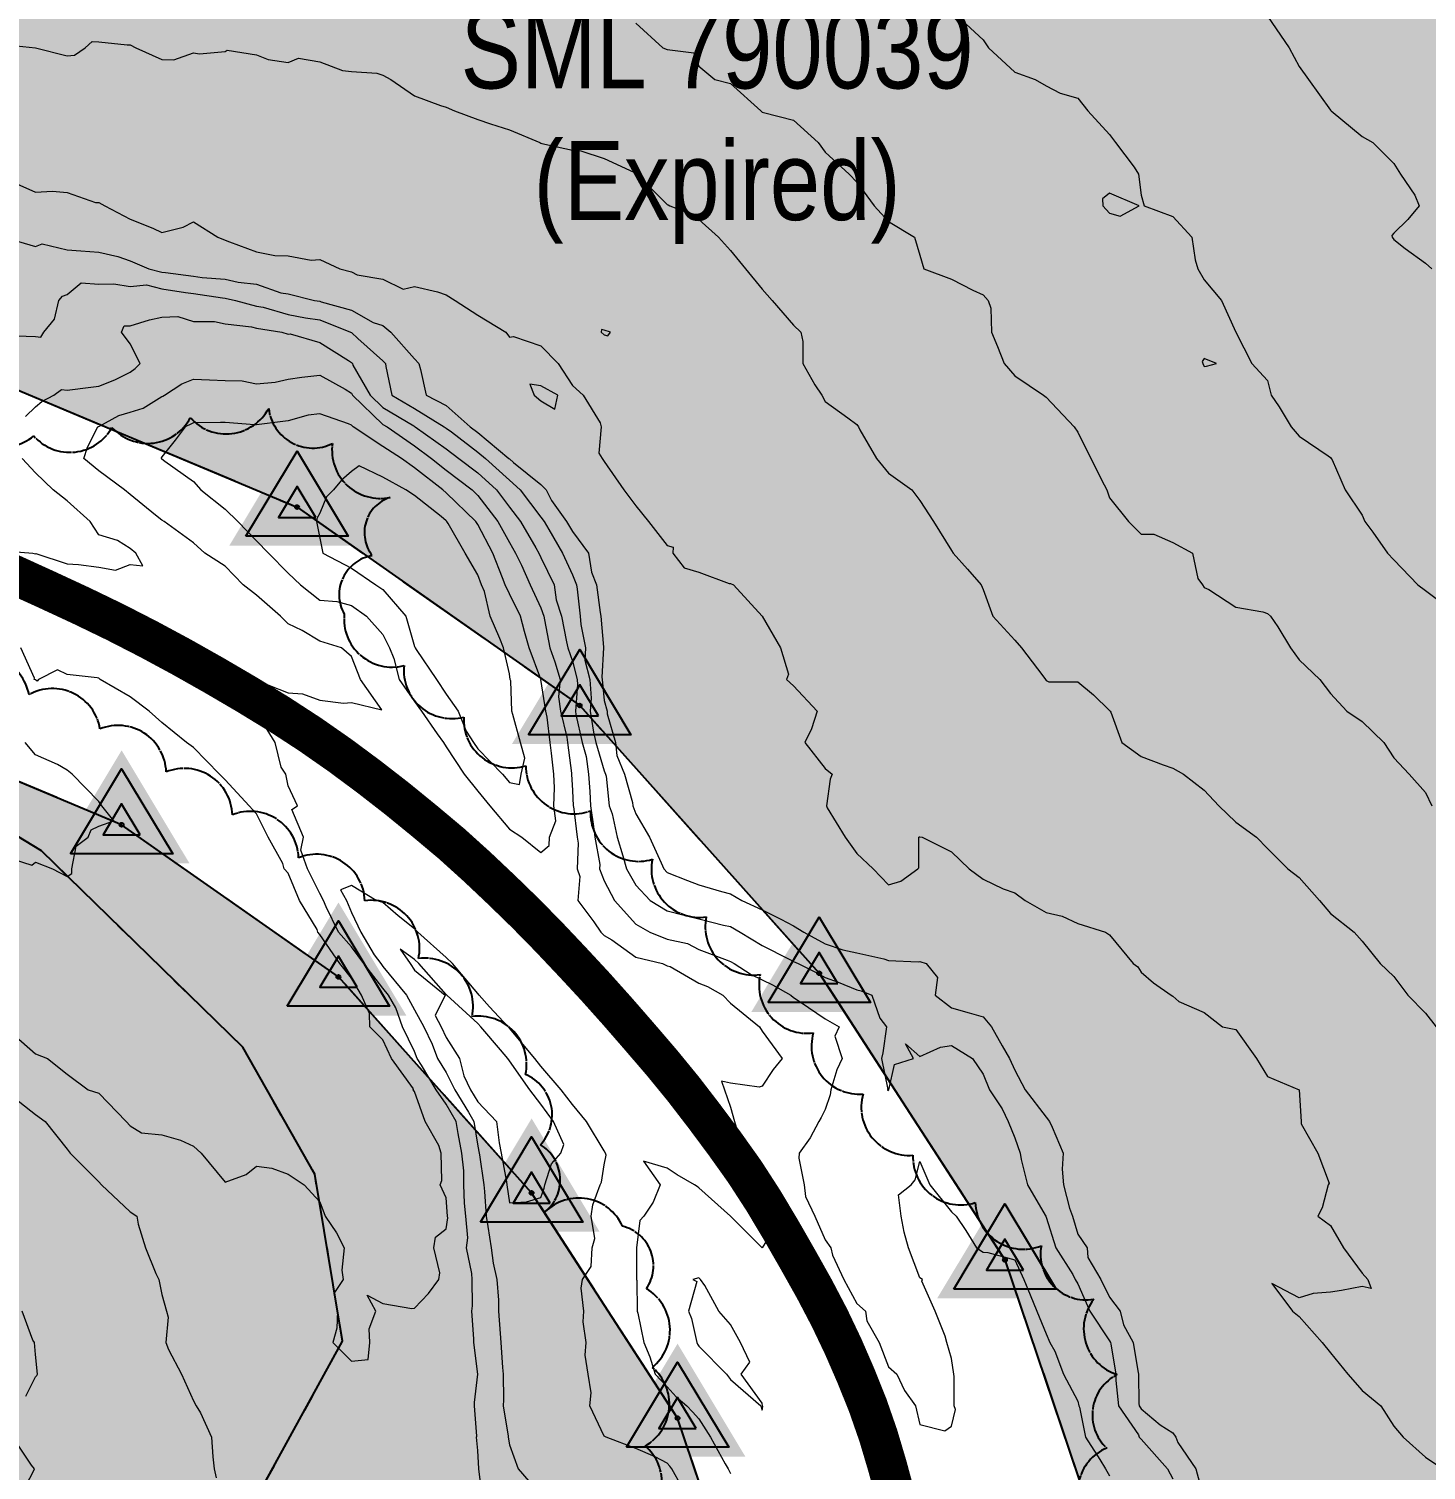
# Model space of a CAD drawing. Extents: x 496916 to 500864, y 5902350 to 5905308.
# Drawn here: x 497761.5 to 497938.4, y 5903100.4 to 5903282.9 of the extents above; entities that cross this region are included whole.
import ezdxf

# ---------------------------------------------------------------- set-up
doc = ezdxf.new("R2010")
doc.units = 0
doc.header["$LTSCALE"] = 5
for name, pattern in [('0', [1, 1, 0]), ('foc-ACCESSROAD', [3.75, 2.5, -1.25]), ('foc-WHEELTRACKS', [2, 0.4, -1.6])]:
    doc.linetypes.add(name, pattern=pattern)
doc.layers.get('Defpoints').update_dxf_attribs({"color": 9})
for name, color, linetype in [('AS-ROADS', 254, 'Continuous'), ('C-WS', 13, 'foc-ACCESSROAD'), ('F-AR', 190, 'foc-ACCESSROAD'), ('L-MON', 1, 'Continuous'), ('P-PROPOSED', 10, 'Continuous'), ('P-PROPOSED-H', 21, 'Continuous'), ('T-BUSH', 110, '0'), ('T-WATER-P3', 160, 'foc-WHEELTRACKS')]:
    doc.layers.add(name, color=color, linetype=linetype)
doc.layers.add('C-TOPO-MAJR', color=7, linetype='Continuous', lineweight=15, true_color=0xd3aa5f)
doc.layers.add('C-TOPO-MINR', color=7, linetype='Continuous', lineweight=13, true_color=0xe9d5af)
doc.styles.add('80CG', font='ARIALN.TTF', dxfattribs={"height": 10})
doc.styles.add('foc-LtypeFont', font='ARIALN.TTF', dxfattribs={"height": 7.35})
doc.linetypes.add('foc-TOPO-flowdirection-NOLINE', pattern='A,0,[">",foc-LtypeFont,S=0.3,R=0,X=0,Y=-0.945],-20,[">",foc-LtypeFont,S=0.3,R=0,X=0,Y=-0.945],0', length=20)

# ---------------------------------------------------------------- blocks, each defined once
blk = doc.blocks.new('TRIA')
blk.add_hatch(color=255).paths.add_polyline_path([(-0.041, 1.521), (-1.475, -0.867), (1.392, -0.867)])
blk = doc.blocks.new('Hybrid_EC')
at = {"color": 251}
for points in [[(-1.296, -0.74), (0, 1.42), (1.296, -0.74)], [(0.471, -0.26), (0, 0.526), (-0.471, -0.26)]]:
    blk.add_lwpolyline(points, close=True, dxfattribs=at)
at = {"layer": 'Defpoints'}
blk.add_circle((0, 0), 0.05, dxfattribs=at)
at = {"xscale": 1.2, "yscale": 1.2, "zscale": 1.2}
blk.add_blockref('TRIA', (0.05, 0.061), dxfattribs=at)

msp = doc.modelspace()

# ---------------------------------------------------------------- hatches: boundary and pattern name
at = {"layer": 'P-PROPOSED-H'}
h = msp.add_hatch(color=256, dxfattribs=at)
h.dxf.hatch_style = 1
h.paths.add_polyline_path([(497899.415, 5903067.756), (497975.958, 5903067.709), (497976.072, 5903372.334), (497574.358, 5903372.577), (497574.357, 5903321.243), (497613.711, 5903298.593), (497795.42, 5903222.35), (497831.216, 5903197.222), (497861.539, 5903163.307), (497885.058, 5903127.005), (497897.297, 5903090.779)])
h.paths.add_polyline_path([(497574.356, 5903268.522), (497574.352, 5903067.952), (497853.526, 5903067.784), (497852.287, 5903081.243), (497843.599, 5903106.961), (497825.115, 5903135.49), (497800.657, 5903162.844), (497773.198, 5903182.12), (497593.395, 5903257.564)])

# ---------------------------------------------------------------- linework, layer by layer
at = {"layer": 'AS-ROADS', "const_width": 4.997, "flags": 128}
msp.add_lwpolyline([(497871.238, 5903096.934), (497870.174, 5903100.866), (497869.018, 5903104.752), (497867.68, 5903108.599), (497866.168, 5903112.358), (497864.57, 5903116.036), (497862.852, 5903119.644), (497860.945, 5903123.287), (497858.878, 5903126.971), (497856.729, 5903130.725), (497854.496, 5903134.466), (497852.125, 5903138.135), (497849.58, 5903141.712), (497846.981, 5903145.206), (497844.344, 5903148.633), (497841.623, 5903151.959), (497838.833, 5903155.209), (497836.033, 5903158.43), (497833.187, 5903161.615), (497830.275, 5903164.755), (497827.348, 5903167.852), (497824.404, 5903170.857), (497821.367, 5903173.813), (497818.24, 5903176.771), (497814.989, 5903179.711), (497811.587, 5903182.567), (497808.104, 5903185.408), (497804.519, 5903188.196), (497800.835, 5903190.929), (497797.011, 5903193.596), (497793.071, 5903196.162), (497789.039, 5903198.624), (497784.955, 5903201.017), (497780.829, 5903203.347), (497776.634, 5903205.609), (497772.387, 5903207.789), (497768.075, 5903209.874), (497763.691, 5903211.908), (497759.261, 5903213.927), (497754.801, 5903215.869)], dxfattribs=at)
at = {"layer": 'C-TOPO-MAJR', "linetype": 'Continuous', "lineweight": 15, "flags": 128}
for points, elevation in [([(497758.297, 5903280.945), (497762.297, 5903280.526), (497766.297, 5903279.528), (497767.219, 5903279.604), (497768.602, 5903280.526), (497769.481, 5903281.342), (497770.297, 5903281.274), (497773.919, 5903280.904), (497774.297, 5903280.891), (497775.012, 5903280.526), (497778.297, 5903279.043), (497779.804, 5903279.02), (497782.297, 5903279.905), (497783.073, 5903279.75), (497786.297, 5903280.042), (497786.577, 5903280.246), (497790.297, 5903279.645), (497791.759, 5903279.064), (497794.297, 5903278.65), (497795.61, 5903279.214), (497798.297, 5903278.739), (497801.164, 5903277.659), (497802.297, 5903277.511), (497805.524, 5903277.3), (497806.297, 5903277.084), (497807.298, 5903276.526), (497810.297, 5903274.432), (497813.595, 5903273.228), (497814.297, 5903273.01), (497815.336, 5903272.526), (497818.297, 5903271.431), (497819.928, 5903270.895), (497822.297, 5903270.161), (497826.167, 5903268.526), (497826.297, 5903268.447), (497826.405, 5903268.418), (497830.297, 5903267.571), (497831.343, 5903267.48), (497834.297, 5903266.527), (497838.053, 5903264.771), (497838.297, 5903264.637), (497838.455, 5903264.526), (497842.297, 5903260.684), (497842.394, 5903260.624), (497842.607, 5903260.526), (497845.265, 5903259.495), (497846.297, 5903258.782), (497848.778, 5903256.526), (497850.297, 5903254.876), (497852.192, 5903252.526), (497854.297, 5903249.973), (497855.58, 5903248.526), (497858.297, 5903245.397), (497859.207, 5903244.526), (497859.475, 5903243.349), (497859.475, 5903240.526), (497860.969, 5903237.854), (497861.855, 5903236.526), (497862.297, 5903235.73), (497865.144, 5903233.679), (497866.297, 5903232.836), (497866.503, 5903232.526), (497866.663, 5903232.16), (497868.789, 5903228.526), (497870.297, 5903226.667), (497873.265, 5903224.526), (497874.297, 5903223.195), (497876.028, 5903220.526), (497878.297, 5903216.877), (497878.515, 5903216.526), (497880.312, 5903214.511), (497882.049, 5903212.526), (497882.297, 5903211.916), (497883.521, 5903208.526), (497886.297, 5903205.499), (497887.164, 5903204.526), (497889.863, 5903200.96), (497890.208, 5903200.526), (497890.297, 5903200.382), (497890.597, 5903200.226), (497894.297, 5903200.226), (497896.266, 5903198.557), (497898.297, 5903196.61), (497898.368, 5903196.526), (497898.446, 5903196.377), (497899.878, 5903192.526), (497902.297, 5903190.764), (497905.106, 5903189.717), (497906.297, 5903189.274), (497907.673, 5903188.526), (497910.297, 5903186.479), (497912.159, 5903184.526), (497914.297, 5903182.438), (497916.924, 5903180.526), (497918.297, 5903179.109), (497920.88, 5903176.526), (497922.297, 5903175.454), (497924.906, 5903172.526), (497926.297, 5903170.886), (497929.265, 5903168.526), (497930.297, 5903167.385), (497932.585, 5903164.526), (497934.297, 5903162.906), (497936.058, 5903160.526), (497938.297, 5903158.243), (497939.676, 5903156.526)], 1130), ([(497818.848, 5903097.078), (497818.417, 5903100.526), (497818.297, 5903102.857), (497818.15, 5903104.526), (497818.17, 5903104.653), (497817.897, 5903108.526), (497817.906, 5903108.917), (497818.297, 5903112.526), (497817.799, 5903116.526), (497817.817, 5903117.007), (497817.529, 5903120.526), (497817.637, 5903121.187), (497817.602, 5903124.526), (497817.556, 5903125.267), (497816.855, 5903128.526), (497817.038, 5903129.786), (497816.768, 5903132.526), (497816.639, 5903134.184), (497816.534, 5903136.526), (497816.521, 5903138.302), (497816.293, 5903140.526), (497815.801, 5903143.023), (497815.556, 5903144.526), (497814.297, 5903146.729), (497813.026, 5903148.526), (497811.167, 5903151.656), (497810.626, 5903152.526), (497810.297, 5903153.385), (497808.782, 5903156.526), (497807.909, 5903158.915), (497807.007, 5903160.526), (497806.297, 5903161.399), (497803.873, 5903164.526), (497802.297, 5903166.647), (497800.679, 5903168.526), (497799.116, 5903171.707), (497798.782, 5903172.526), (497798.297, 5903173.42), (497796.752, 5903176.526), (497795.913, 5903178.91), (497796.248, 5903180.526), (497794.771, 5903184.053), (497795.487, 5903184.526), (497794.297, 5903187.067), (497793.979, 5903188.526), (497793.405, 5903189.418), (497792.629, 5903192.526), (497790.297, 5903196.388), (497790.231, 5903196.526), (497790.114, 5903196.71), (497790.297, 5903197.873), (497790.53, 5903200.293), (497794.297, 5903198.813), (497796.107, 5903198.716), (497798.297, 5903197.908), (497801.31, 5903197.513), (497802.297, 5903197.586), (497806.142, 5903196.681), (497803.44, 5903200.526), (497802.297, 5903203.424), (497801.029, 5903204.526), (497798.297, 5903205.359), (497796.082, 5903206.742), (497794.297, 5903207.562), (497793.311, 5903208.526), (497790.297, 5903211.219), (497788.577, 5903212.526), (497786.297, 5903214.889), (497783.725, 5903216.526), (497782.297, 5903217.842), (497778.588, 5903220.526), (497778.297, 5903220.693), (497777.498, 5903221.325), (497774.297, 5903223.954), (497773.552, 5903224.526), (497770.297, 5903226.961), (497768.402, 5903228.526), (497768.868, 5903229.955), (497770.2, 5903232.526), (497770.261, 5903232.563), (497770.297, 5903232.567), (497772.856, 5903233.967), (497774.297, 5903234.378), (497775.937, 5903234.886), (497778.297, 5903236.362), (497778.411, 5903236.412), (497778.627, 5903236.526), (497780.838, 5903237.986), (497782.297, 5903238.573), (497784.333, 5903238.491), (497786.297, 5903238.401), (497788.472, 5903238.351), (497790.297, 5903237.978), (497792.629, 5903238.195), (497794.297, 5903238.568), (497796.006, 5903238.818), (497798.297, 5903239.085), (497801.524, 5903237.299), (497802.297, 5903236.79), (497802.449, 5903236.526), (497806.297, 5903232.836), (497806.809, 5903232.526), (497810.297, 5903230.095), (497812.447, 5903228.526), (497814.297, 5903227.015), (497817.579, 5903224.526), (497818.297, 5903223.832), (497820.843, 5903220.526), (497822.297, 5903217.853), (497823.076, 5903216.526), (497823.841, 5903214.982), (497824.942, 5903212.526), (497826.297, 5903209.61), (497826.646, 5903208.526), (497826.736, 5903208.087), (497827.444, 5903204.526), (497828.073, 5903202.75), (497828.746, 5903200.526), (497828.513, 5903198.31), (497828.778, 5903196.526), (497829.597, 5903193.226), (497829.678, 5903192.526), (497830.175, 5903188.648), (497830.189, 5903188.526), (497830.297, 5903186.442), (497830.393, 5903184.526), (497830.408, 5903184.415), (497830.891, 5903180.526), (497831.025, 5903179.798), (497830.877, 5903176.526), (497831.242, 5903175.582), (497830.964, 5903172.526), (497832.992, 5903169.832), (497833.895, 5903168.526), (497834.297, 5903168.07), (497835.266, 5903167.557), (497838.297, 5903165.353), (497841.689, 5903164.526), (497842.297, 5903164.235), (497842.659, 5903164.164), (497846.297, 5903162.072), (497847.408, 5903161.638), (497849.348, 5903160.526), (497850.297, 5903159.5), (497853.979, 5903156.526), (497854.297, 5903155.967), (497856.827, 5903152.526), (497855.695, 5903151.128), (497854.297, 5903149.015), (497853.945, 5903148.878), (497850.297, 5903149.387), (497849.164, 5903149.66), (497849.524, 5903148.526), (497850.297, 5903146.334), (497850.821, 5903144.526), (497851.025, 5903143.799), (497851.778, 5903140.526), (497853.823, 5903137), (497853.799, 5903136.526), (497854.297, 5903135.531), (497854.964, 5903132.526), (497855.837, 5903130.987), (497854.297, 5903128.526), (497850.297, 5903132.526), (497846.297, 5903136.142), (497846.064, 5903136.294), (497845.725, 5903136.526), (497843.56, 5903137.79), (497842.297, 5903138.631), (497839.298, 5903139.526), (497841.381, 5903136.526), (497840.517, 5903134.307), (497839.325, 5903132.526), (497838.818, 5903132.005), (497838.421, 5903128.526), (497838.401, 5903128.422), (497838.401, 5903124.526), (497838.441, 5903124.382), (497838.487, 5903120.526), (497838.574, 5903120.25), (497839.338, 5903116.526), (497840.107, 5903114.716), (497840.777, 5903112.526), (497842.297, 5903110.927), (497843.428, 5903109.658), (497844.761, 5903108.526), (497845.504, 5903107.734), (497846.297, 5903106.889), (497847.756, 5903104.526), (497849.649, 5903101.175), (497849.999, 5903100.526), (497850.297, 5903099.949)], 1135), ([(497758.335, 5903148.526), (497762.297, 5903145.432), (497763.501, 5903144.526), (497766.297, 5903141.015), (497766.689, 5903140.526), (497770.297, 5903136.883), (497770.647, 5903136.526), (497774.297, 5903133.077), (497775.12, 5903132.526), (497775.281, 5903131.542), (497776.207, 5903128.526), (497777.529, 5903125.294), (497777.92, 5903124.526), (497778.297, 5903122.625), (497778.884, 5903120.526), (497779.098, 5903119.725), (497778.778, 5903116.526), (497779.156, 5903115.667), (497780.781, 5903112.526), (497782.297, 5903109.146), (497782.655, 5903108.526), (497783.192, 5903107.632), (497784.602, 5903104.526), (497784.75, 5903102.074), (497784.926, 5903100.526), (497785.154, 5903099.384)], 1135)]:
    msp.add_lwpolyline(points, dxfattribs=dict(at, elevation=elevation))
at = {"layer": 'C-TOPO-MINR', "linetype": 'Continuous', "lineweight": 13, "flags": 128}
for points, elevation in [([(497838.297, 5903283.661), (497841.727, 5903280.526), (497842.297, 5903280.33), (497845.66, 5903279.89), (497846.297, 5903278.215), (497848.301, 5903276.526), (497850.297, 5903276.027), (497854.16, 5903272.526), (497854.297, 5903272.399), (497854.49, 5903272.333), (497858.297, 5903271.363), (497861.418, 5903268.526), (497862.297, 5903267.306), (497865.328, 5903264.526), (497866.297, 5903263.495), (497868.489, 5903260.526), (497870.297, 5903258.528), (497873.602, 5903256.526), (497874.297, 5903254.248), (497874.8, 5903252.526), (497878.297, 5903251.214), (497881.006, 5903249.818), (497882.297, 5903249.229), (497882.953, 5903248.526), (497883.274, 5903247.55), (497883.346, 5903244.526), (497884.132, 5903242.692), (497884.964, 5903240.526), (497886.297, 5903238.998), (497889.952, 5903236.526), (497890.297, 5903236.271), (497893.813, 5903232.526), (497894.297, 5903231.861), (497895.931, 5903228.526), (497897.631, 5903225.192), (497897.957, 5903224.526), (497898.297, 5903223.528), (497900.699, 5903220.526), (497902.297, 5903218.929), (497903.894, 5903218.929), (497906.297, 5903217.862), (497908.827, 5903216.526), (497909.5, 5903213.323), (497910.094, 5903212.526), (497910.297, 5903212.175), (497910.895, 5903211.928), (497914.297, 5903209.679), (497917.724, 5903209.099), (497918.297, 5903208.873), (497918.687, 5903208.526), (497919.634, 5903207.189), (497921.222, 5903204.526), (497922.297, 5903203.015), (497924.926, 5903200.526), (497926.297, 5903198.75), (497928.368, 5903196.526), (497930.297, 5903195.195), (497933.029, 5903192.526), (497934.297, 5903190.601), (497936.23, 5903188.526), (497938.297, 5903186.221), (497939.098, 5903184.526)], 1129), ([(497879.048, 5903284.526), (497882.297, 5903281.555), (497882.977, 5903280.526), (497886.297, 5903277.439), (497888.898, 5903276.526), (497890.297, 5903275.728), (497892.045, 5903274.778), (497894.297, 5903274.163), (497895.539, 5903272.526), (497898.297, 5903269.566), (497899.055, 5903268.526), (497901.416, 5903265.408), (497901.979, 5903264.526), (497902.297, 5903261.873), (497902.701, 5903260.526), (497906.297, 5903259.145), (497908.727, 5903256.526), (497909.131, 5903253.692), (497909.475, 5903252.526), (497910.297, 5903251.128), (497912.465, 5903248.526), (497914.297, 5903244.526), (497916.301, 5903240.526), (497918.297, 5903238.396), (497918.781, 5903236.526), (497919.774, 5903235.05), (497921.318, 5903232.526), (497922.297, 5903231.327), (497925.987, 5903228.836), (497926.297, 5903228.635), (497926.372, 5903228.526), (497926.489, 5903228.335), (497928.135, 5903224.526), (497930.297, 5903221.327), (497930.648, 5903220.526), (497931.633, 5903219.19), (497933.498, 5903216.526), (497934.297, 5903215.695), (497937.338, 5903212.526), (497938.297, 5903211.788), (497941.291, 5903209.532)], 1128), ([(497918.297, 5903284.526), (497921.052, 5903280.526), (497922.297, 5903278.152), (497923.479, 5903276.526), (497926.297, 5903272.652), (497926.357, 5903272.526), (497930.297, 5903269.308), (497931.632, 5903268.526), (497934.297, 5903265.862), (497935.14, 5903264.526), (497936.965, 5903261.858), (497937.517, 5903260.526), (497936.058, 5903258.766), (497934.297, 5903257.05), (497934.057, 5903256.766), (497934.087, 5903256.526), (497934.297, 5903256.254), (497935.72, 5903255.103), (497938.297, 5903253.233), (497939.097, 5903252.526)], 1127), ([(497759.178, 5903263.645), (497762.297, 5903262.237), (497764.464, 5903262.359), (497766.297, 5903262.206), (497769.905, 5903260.918), (497770.297, 5903260.927), (497771.08, 5903260.526), (497774.297, 5903258.826), (497777.142, 5903257.681), (497778.297, 5903257.127), (497780.995, 5903257.829), (497782.297, 5903258.503), (497785.392, 5903256.526), (497786.297, 5903256.155), (497786.855, 5903255.969), (497790.297, 5903254.703), (497792.592, 5903254.231), (497794.297, 5903254.2), (497797.205, 5903253.618), (497798.297, 5903253.713), (497800.825, 5903252.526), (497802.297, 5903252.166), (497803.043, 5903251.781), (497806.297, 5903251.208), (497808.85, 5903249.973), (497810.297, 5903250.316), (497813.191, 5903249.633), (497814.297, 5903249.24), (497815.443, 5903248.526), (497818.297, 5903246.667), (497821.837, 5903244.526), (497822.297, 5903243.862), (497822.841, 5903243.983), (497826.297, 5903242.763), (497828.47, 5903240.526), (497830.297, 5903237.747), (497831.634, 5903236.526), (497833.808, 5903233.015), (497833.941, 5903232.526), (497833.635, 5903229.188), (497834.049, 5903228.526), (497834.297, 5903228.13), (497836.781, 5903224.526), (497838.297, 5903222.529), (497839.929, 5903220.526), (497842.297, 5903217.48), (497843.039, 5903217.269), (497842.987, 5903216.526), (497844.452, 5903214.681), (497846.297, 5903214.128), (497850.136, 5903212.688), (497850.297, 5903212.67), (497850.701, 5903212.526), (497854.297, 5903208.526), (497856.65, 5903204.526), (497857.632, 5903201.191), (497857.411, 5903200.526), (497858.297, 5903199.701), (497861.265, 5903196.526), (497860.543, 5903194.281), (497859.728, 5903192.526), (497862.297, 5903189.259), (497863.192, 5903188.526), (497862.941, 5903187.883), (497862.48, 5903184.526), (497862.549, 5903184.275), (497864.834, 5903180.526), (497866.297, 5903178.459), (497868.371, 5903176.526), (497870.297, 5903174.526), (497871.872, 5903174.952), (497874.009, 5903176.526), (497874.171, 5903176.652), (497874.171, 5903180.526), (497874.227, 5903180.596), (497874.297, 5903180.593), (497874.584, 5903180.526), (497878.297, 5903178.67), (497880.521, 5903176.526), (497882.297, 5903175.231), (497884.82, 5903174.003), (497886.297, 5903173.495), (497887.634, 5903172.526), (497890.297, 5903171.015), (497892.295, 5903170.529), (497894.297, 5903169.625), (497897.801, 5903168.526), (497898.297, 5903168.182), (497901.299, 5903164.526), (497901.88, 5903164.109), (497902.297, 5903163.451), (497903.881, 5903162.111), (497906.101, 5903160.526), (497906.297, 5903160.418), (497907.077, 5903159.746), (497910.297, 5903158.316), (497912.593, 5903156.526), (497914.297, 5903156.164), (497916.906, 5903152.526), (497918.297, 5903150.243), (497922.297, 5903148.526), (497922.584, 5903144.526), (497922.575, 5903144.249), (497924.661, 5903140.526), (497926.103, 5903136.72), (497926.003, 5903136.526), (497925.241, 5903133.582), (497924.664, 5903132.526), (497926.297, 5903131.368), (497927.927, 5903128.526), (497930.297, 5903125.329), (497931.026, 5903124.526), (497931.443, 5903123.381), (497930.297, 5903123.635), (497927.694, 5903123.13), (497926.297, 5903122.903), (497924.098, 5903122.725), (497922.297, 5903122.204), (497918.833, 5903123.99), (497921.485, 5903120.526), (497922.297, 5903119.833), (497925.215, 5903116.526), (497926.297, 5903115.214), (497928.459, 5903112.526), (497930.297, 5903110.476), (497932.637, 5903108.526), (497934.297, 5903105.957), (497935.498, 5903104.526), (497938.297, 5903102.028), (497940.509, 5903100.526)], 1131), ([(497758.297, 5903256.526), (497762.297, 5903255.361), (497763.12, 5903255.704), (497766.297, 5903254.927), (497768.028, 5903254.796), (497770.297, 5903254.634), (497772.733, 5903254.09), (497774.297, 5903253.542), (497776.663, 5903252.526), (497778.297, 5903252.129), (497778.769, 5903252.054), (497782.297, 5903251.585), (497783.407, 5903251.416), (497786.297, 5903251.242), (497787.965, 5903250.859), (497790.297, 5903250.582), (497793.344, 5903249.479), (497794.297, 5903249.376), (497797.631, 5903248.526), (497798.297, 5903248.423), (497798.469, 5903248.355), (497802.297, 5903247.295), (497805.074, 5903245.75), (497806.297, 5903245.337), (497807.282, 5903244.526), (497810.297, 5903241.128), (497810.836, 5903240.526), (497811.04, 5903239.784), (497811.778, 5903236.526), (497814.297, 5903235.216), (497817.336, 5903232.526), (497818.297, 5903231.796), (497822.238, 5903228.526), (497822.297, 5903228.472), (497822.821, 5903228.003), (497826.297, 5903225.237), (497826.978, 5903224.526), (497827.618, 5903223.206), (497829.538, 5903220.526), (497830.297, 5903219.251), (497832.333, 5903216.526), (497832.7, 5903214.123), (497833.332, 5903212.526), (497833.815, 5903209.009), (497833.869, 5903208.526), (497834.206, 5903204.618), (497834.225, 5903204.526), (497833.991, 5903200.833), (497834.067, 5903200.526), (497834.297, 5903197.861), (497834.67, 5903196.526), (497834.668, 5903196.155), (497835.746, 5903192.526), (497835.93, 5903190.894), (497836.893, 5903188.526), (497837.894, 5903184.929), (497837.938, 5903184.526), (497838.297, 5903183.518), (497840.06, 5903180.526), (497841.534, 5903177.29), (497841.855, 5903176.526), (497842.297, 5903176.068), (497844.838, 5903175.068), (497846.297, 5903174.516), (497849.18, 5903173.643), (497850.297, 5903173.35), (497851.737, 5903172.526), (497854.297, 5903171.33), (497856.667, 5903170.156), (497858.297, 5903169.327), (497859.572, 5903168.526), (497862.297, 5903167.017), (497864.548, 5903166.275), (497866.297, 5903165.911), (497869.704, 5903165.119), (497870.297, 5903164.927), (497874.053, 5903164.77), (497874.297, 5903164.778), (497875.064, 5903164.526), (497876.536, 5903162.766), (497876.208, 5903160.526), (497878.297, 5903158.919), (497880.543, 5903158.28), (497882.297, 5903157.788), (497883.36, 5903156.526), (497884.713, 5903154.111), (497885.617, 5903152.526), (497886.297, 5903151.04), (497887.618, 5903148.526), (497890.297, 5903145.078), (497890.697, 5903144.526), (497891.016, 5903143.807), (497892.439, 5903140.526), (497892.314, 5903138.51), (497892.487, 5903136.526), (497893.251, 5903133.573), (497893.612, 5903132.526), (497894.297, 5903130.26), (497895.453, 5903128.526), (497895.535, 5903127.288), (497897.21, 5903124.526), (497898.297, 5903122.282), (497899.664, 5903120.526), (497900.052, 5903118.771), (497901.297, 5903116.526), (497901.885, 5903112.939), (497901.952, 5903112.526), (497902.005, 5903108.818), (497902.037, 5903108.526), (497902.297, 5903108.149), (497904.734, 5903106.089), (497906.297, 5903105.084), (497906.71, 5903104.526), (497906.957, 5903103.866), (497909.217, 5903100.526), (497910.297, 5903096.624)], 1132), ([(497758.741, 5903244.083), (497762.297, 5903243.947), (497762.951, 5903243.872), (497763.367, 5903244.526), (497764.684, 5903246.139), (497765.258, 5903248.526), (497765.734, 5903249.089), (497766.297, 5903249.287), (497768.08, 5903250.744), (497770.297, 5903250.607), (497772.21, 5903250.614), (497774.297, 5903250.294), (497776.33, 5903250.493), (497778.297, 5903250.015), (497781.282, 5903249.542), (497782.297, 5903249.407), (497785.978, 5903248.845), (497786.297, 5903248.826), (497787.602, 5903248.526), (497790.297, 5903247.807), (497791.142, 5903247.682), (497794.297, 5903246.729), (497796.475, 5903246.348), (497798.297, 5903246.064), (497802.178, 5903244.526), (497802.297, 5903244.451), (497803.126, 5903243.697), (497806.297, 5903240.871), (497806.61, 5903240.526), (497806.673, 5903240.15), (497807.415, 5903236.526), (497810.297, 5903234.855), (497814.061, 5903232.526), (497814.297, 5903232.358), (497814.956, 5903231.867), (497818.297, 5903229.327), (497819.261, 5903228.526), (497822.297, 5903225.747), (497823.659, 5903224.526), (497826.297, 5903221.096), (497826.705, 5903220.526), (497827.304, 5903219.519), (497829.016, 5903216.526), (497830.297, 5903213.783), (497830.794, 5903212.526), (497830.874, 5903211.95), (497831.258, 5903208.526), (497831.348, 5903207.475), (497831.962, 5903204.526), (497831.863, 5903202.96), (497832.472, 5903200.526), (497832.677, 5903198.146), (497832.546, 5903196.526), (497832.958, 5903193.866), (497833.262, 5903192.526), (497834.297, 5903188.955), (497834.471, 5903188.526), (497834.539, 5903188.285), (497834.944, 5903184.526), (497835.302, 5903183.522), (497835.972, 5903180.526), (497836.653, 5903178.171), (497837.14, 5903176.526), (497838.297, 5903174.463), (497840.151, 5903172.526), (497842.297, 5903171.203), (497844.416, 5903170.646), (497846.297, 5903170.22), (497849.41, 5903169.413), (497850.297, 5903169.222), (497851.539, 5903168.526), (497854.297, 5903166.803), (497857.744, 5903165.079), (497858.297, 5903164.815), (497858.874, 5903164.526), (497861.159, 5903163.389), (497862.297, 5903162.783), (497863.937, 5903162.167), (497866.297, 5903161.187), (497866.833, 5903161.063), (497868.189, 5903160.526), (497869.214, 5903157.61), (497870.048, 5903156.526), (497869.591, 5903153.232), (497869.431, 5903152.526), (497870.245, 5903148.578), (497870.158, 5903148.526), (497870.297, 5903148.449), (497870.331, 5903148.493), (497870.343, 5903148.526), (497871.085, 5903151.738), (497873.466, 5903152.526), (497872.462, 5903154.361), (497874.297, 5903152.78), (497876.884, 5903153.939), (497878.297, 5903154.167), (497880.954, 5903152.526), (497882.297, 5903150.505), (497883.086, 5903148.526), (497884.708, 5903146.115), (497885.444, 5903144.526), (497886.297, 5903142.456), (497886.989, 5903140.526), (497887.109, 5903139.714), (497887.915, 5903136.526), (497890.137, 5903132.686), (497890.22, 5903132.526), (497890.297, 5903132.399), (497891.502, 5903128.526), (497893.667, 5903125.156), (497893.952, 5903124.526), (497894.297, 5903123.987), (497895.795, 5903120.526), (497898.297, 5903116.755), (497898.424, 5903116.526), (497898.448, 5903116.375), (497899.079, 5903112.526), (497899.09, 5903111.733), (497899.432, 5903108.526), (497901.961, 5903104.862), (497902.053, 5903104.526), (497902.297, 5903104.282), (497905.623, 5903100.526), (497906.297, 5903099.249)], 1133), ([(497761.007, 5903233.816), (497762.297, 5903235.036), (497763.078, 5903235.746), (497764.606, 5903236.526), (497765.583, 5903237.241), (497766.297, 5903237.182), (497769.296, 5903237.527), (497770.297, 5903237.673), (497772.353, 5903238.47), (497774.297, 5903239.454), (497774.912, 5903239.911), (497775.563, 5903240.526), (497774.297, 5903243.04), (497773.166, 5903244.526), (497773.515, 5903245.309), (497774.297, 5903245.314), (497776.747, 5903246.076), (497778.297, 5903246.428), (497780.31, 5903246.514), (497782.297, 5903245.842), (497784.945, 5903245.878), (497786.297, 5903245.557), (497789.653, 5903245.17), (497790.297, 5903244.999), (497793.468, 5903244.526), (497794.297, 5903244.263), (497794.528, 5903244.295), (497798.297, 5903243.219), (497801.922, 5903240.902), (497802.297, 5903240.663), (497802.447, 5903240.526), (497802.488, 5903240.335), (497804.692, 5903236.526), (497806.297, 5903234.987), (497810.188, 5903232.635), (497810.297, 5903232.572), (497810.371, 5903232.526), (497814.297, 5903229.727), (497815.908, 5903228.526), (497818.297, 5903226.7), (497820.669, 5903224.526), (497822.297, 5903222.362), (497823.711, 5903220.526), (497825.64, 5903217.183), (497826.026, 5903216.526), (497826.297, 5903215.979), (497827.973, 5903212.526), (497828.211, 5903210.612), (497828.883, 5903208.526), (497829.553, 5903205.27), (497829.701, 5903204.526), (497830.297, 5903202.845), (497830.877, 5903200.526), (497830.932, 5903199.891), (497830.659, 5903196.526), (497830.726, 5903196.098), (497831.538, 5903192.526), (497832.045, 5903190.779), (497832.322, 5903188.526), (497832.491, 5903186.333), (497832.582, 5903184.526), (497832.94, 5903181.883), (497833.109, 5903180.526), (497833.743, 5903177.081), (497833.717, 5903176.526), (497834.297, 5903175.027), (497835.61, 5903172.526), (497838.297, 5903169.527), (497840.082, 5903168.526), (497842.297, 5903167.607), (497844.868, 5903167.097), (497846.297, 5903166.303), (497849.87, 5903164.954), (497850.297, 5903164.816), (497850.775, 5903164.526), (497852.909, 5903163.138), (497854.297, 5903162.492), (497855.607, 5903161.837), (497857.945, 5903160.526), (497858.297, 5903160.254), (497859.126, 5903159.697), (497862.297, 5903157.521), (497864.048, 5903156.526), (497863.497, 5903155.326), (497864.439, 5903152.526), (497863.765, 5903151.059), (497862.992, 5903148.526), (497862.911, 5903147.912), (497862.297, 5903146.041), (497861.784, 5903145.039), (497861.51, 5903144.526), (497860.379, 5903142.445), (497858.999, 5903140.526), (497858.943, 5903139.881), (497859.63, 5903136.526), (497859.794, 5903135.03), (497860.969, 5903132.526), (497862.297, 5903129.552), (497863.007, 5903128.526), (497863.227, 5903127.596), (497864.667, 5903124.526), (497866.297, 5903121.457), (497867.418, 5903120.526), (497867.56, 5903119.263), (497869.142, 5903116.526), (497870.297, 5903113.469), (497871.379, 5903112.526), (497872.35, 5903110.473), (497873.739, 5903108.526), (497874.297, 5903106.152), (497877.462, 5903105.361), (497878.297, 5903105.959), (497878.776, 5903108.048), (497878.645, 5903108.526), (497878.61, 5903112.213), (497878.604, 5903112.526), (497878.297, 5903114.523), (497877.703, 5903116.526), (497877.474, 5903117.35), (497876.233, 5903120.526), (497874.524, 5903124.3), (497874.614, 5903124.526), (497874.297, 5903124.715), (497872.829, 5903128.526), (497872.296, 5903130.527), (497871.912, 5903132.526), (497871.583, 5903135.24), (497873.167, 5903136.526), (497873.693, 5903137.13), (497874.297, 5903139.461), (497875.556, 5903136.526), (497878.297, 5903133.102), (497878.872, 5903132.526), (497880.087, 5903130.737), (497881.467, 5903128.526), (497882.297, 5903127.989), (497882.9, 5903127.923), (497886.297, 5903127.016), (497887.44, 5903124.526), (497888.263, 5903122.561), (497889.102, 5903120.526), (497890.297, 5903117.628), (497890.751, 5903116.526), (497891.371, 5903115.452), (497892.451, 5903112.526), (497894.297, 5903109.098), (497894.434, 5903108.526), (497894.495, 5903108.328), (497895.249, 5903104.526), (497897.088, 5903101.736), (497897.777, 5903100.526), (497898.297, 5903099.63)], 1134), ([(497758.297, 5903216.834), (497761.941, 5903216.526), (497762.297, 5903216.448), (497762.35, 5903216.473), (497766.297, 5903215.169), (497767.733, 5903215.09), (497770.297, 5903214.746), (497772.437, 5903214.386), (497774.297, 5903215.082), (497775.897, 5903214.926), (497775.009, 5903216.526), (497774.297, 5903217.104), (497772.697, 5903218.126), (497770.297, 5903218.83), (497769.221, 5903220.526), (497766.297, 5903223.128), (497764.543, 5903224.526), (497762.297, 5903226.689), (497760.621, 5903228.526)], 1134), ([(497758.417, 5903156.526), (497762.297, 5903153.106), (497763.817, 5903152.526), (497766.297, 5903150.528), (497768.967, 5903148.526), (497770.297, 5903148.123), (497773.776, 5903144.526), (497774.297, 5903143.975), (497775.708, 5903143.115), (497778.297, 5903142.843), (497780.665, 5903142.158), (497782.297, 5903141.391), (497783.255, 5903140.526), (497786.297, 5903136.845), (497788.989, 5903137.835), (497790.297, 5903138.872), (497792.216, 5903138.607), (497794.297, 5903137.86), (497796.297, 5903136.526), (497798.297, 5903134.361), (497798.985, 5903132.526), (497800.396, 5903130.428), (497801.369, 5903128.526), (497801.107, 5903125.716), (497801.242, 5903124.526), (497800.091, 5903122.733), (497800.52, 5903120.526), (497800.46, 5903118.364), (497799.952, 5903116.526), (497802.297, 5903114.155), (497804.421, 5903114.402), (497804.615, 5903116.526), (497804.555, 5903118.269), (497805.393, 5903120.526), (497804.295, 5903122.529), (497806.297, 5903121.493), (497809.961, 5903120.862), (497810.297, 5903120.884), (497812.06, 5903122.763), (497813.39, 5903124.526), (497813.482, 5903125.341), (497812.738, 5903128.526), (497812.933, 5903129.89), (497814.297, 5903130.927), (497814.5, 5903132.324), (497814.48, 5903132.526), (497814.297, 5903134.878), (497813.55, 5903136.526), (497813.753, 5903137.07), (497813.655, 5903140.526), (497813.352, 5903141.471), (497811.638, 5903144.526), (497810.297, 5903148.318), (497810.127, 5903148.526), (497810.153, 5903148.67), (497807.38, 5903152.526), (497806.297, 5903154.857), (497804.651, 5903156.526), (497804.603, 5903158.22), (497803.561, 5903160.526), (497802.297, 5903162.705), (497800.83, 5903164.526), (497798.297, 5903168.204), (497798.045, 5903168.526), (497797.979, 5903168.844), (497795.729, 5903172.526), (497794.297, 5903175.989), (497793.786, 5903176.526), (497793.604, 5903177.219), (497791.748, 5903180.526), (497790.297, 5903183.492), (497789.344, 5903184.526), (497786.297, 5903187.808), (497785.578, 5903188.526), (497782.297, 5903191.895), (497781.429, 5903192.526), (497778.297, 5903195.075), (497776.67, 5903196.526), (497774.297, 5903198.311), (497770.468, 5903200.526), (497770.297, 5903200.684), (497770.087, 5903200.736), (497766.297, 5903201.15), (497765.087, 5903201.736), (497762.664, 5903200.526), (497762.498, 5903200.325), (497762.297, 5903200.488), (497762.129, 5903200.526), (497762.148, 5903200.676), (497760.419, 5903204.526)], 1134), ([(497758.297, 5903178.136), (497761.844, 5903176.979), (497762.297, 5903177.377), (497764.457, 5903176.526), (497766.297, 5903175.569), (497766.881, 5903175.943), (497766.881, 5903176.526), (497767.438, 5903179.385), (497768.96, 5903180.526), (497769.328, 5903181.495), (497770.297, 5903181.929), (497772.222, 5903182.601), (497770.713, 5903184.526), (497770.297, 5903185.08), (497766.956, 5903188.526), (497766.297, 5903189.022), (497765.067, 5903189.757), (497762.297, 5903190.994), (497760.999, 5903192.526)], 1133), ([(497844.113, 5903098.343), (497842.873, 5903100.526), (497842.629, 5903100.858), (497842.297, 5903101.258), (497840.751, 5903102.073), (497838.297, 5903103.125), (497834.575, 5903104.526), (497834.297, 5903104.668), (497832.509, 5903108.526), (497832.68, 5903110.144), (497832.261, 5903112.526), (497831.897, 5903114.926), (497832.02, 5903116.526), (497831.655, 5903119.168), (497831.718, 5903120.526), (497831.392, 5903123.432), (497831.581, 5903124.526), (497832.668, 5903126.156), (497832.798, 5903128.526), (497833.112, 5903129.711), (497832.672, 5903132.526), (497832.866, 5903133.957), (497833.819, 5903136.526), (497833.975, 5903136.848), (497834.297, 5903139.058), (497834.572, 5903140.251), (497834.472, 5903140.526), (497834.297, 5903140.8), (497832.05, 5903144.526), (497830.297, 5903146.683), (497828.853, 5903148.526), (497826.297, 5903151.552), (497825.527, 5903152.526), (497822.297, 5903156.335), (497822.132, 5903156.526), (497819.774, 5903159.05), (497818.482, 5903160.526), (497818.297, 5903160.727), (497815.112, 5903164.526), (497814.297, 5903165.3), (497810.702, 5903168.526), (497810.297, 5903168.932), (497808.23, 5903170.593), (497806.297, 5903172.259), (497805.428, 5903172.526), (497802.297, 5903174.422), (497800.929, 5903173.894), (497801.672, 5903172.526), (497802.297, 5903170.994), (497803.472, 5903168.526), (497805.196, 5903165.627), (497806.014, 5903164.526), (497806.297, 5903164.162), (497809.254, 5903160.526), (497810.297, 5903158.663), (497811.463, 5903156.526), (497812.513, 5903154.31), (497813.196, 5903152.526), (497814.297, 5903150.758), (497815.379, 5903148.526), (497817.109, 5903145.714), (497817.788, 5903144.526), (497818.297, 5903141.403), (497818.475, 5903140.526), (497818.515, 5903140.308), (497819.048, 5903136.526), (497819.168, 5903135.656), (497819.357, 5903132.526), (497819.594, 5903131.23), (497819.982, 5903128.526), (497820.258, 5903126.566), (497820.714, 5903124.526), (497820.911, 5903121.912), (497820.924, 5903120.526), (497821.136, 5903117.688), (497821.212, 5903116.526), (497821.438, 5903113.386), (497821.512, 5903112.526), (497821.565, 5903109.259), (497821.522, 5903108.526), (497822.164, 5903104.66), (497822.17, 5903104.526), (497822.297, 5903103.554), (497823.395, 5903100.526), (497824.753, 5903098.982)], 1136), ([(497761.067, 5903109.757), (497762.297, 5903112.175), (497762.476, 5903112.348), (497762.564, 5903112.526), (497762.297, 5903115.03), (497762.176, 5903116.526), (497761.974, 5903116.85), (497760.603, 5903120.526)], 1136), ([(497760.108, 5903096.526), (497762.101, 5903100.331), (497762.162, 5903100.526), (497761.808, 5903101.015), (497759.42, 5903104.526)], 1136)]:
    msp.add_lwpolyline(points, dxfattribs=dict(at, elevation=elevation))
for points, elevation in [([(497899.629, 5903259.194), (497902.045, 5903260.526), (497898.297, 5903262.104), (497897.415, 5903261.408), (497897.453, 5903260.526), (497898.297, 5903259.59), (497899.629, 5903259.194)], 1128), ([(497834.762, 5903244.062), (497835.102, 5903244.526), (497834.297, 5903244.768), (497833.979, 5903244.845), (497833.941, 5903244.526), (497834.297, 5903244.171), (497834.762, 5903244.062)], 1131), ([(497910.598, 5903240.225), (497911.827, 5903240.526), (497910.297, 5903241.19), (497910.035, 5903240.788), (497910.116, 5903240.526), (497910.297, 5903240.171), (497910.598, 5903240.225)], 1128), ([(497828.073, 5903234.75), (497828.427, 5903236.526), (497826.297, 5903237.711), (497824.907, 5903237.916), (497825.455, 5903236.526), (497826.297, 5903235.816), (497828.073, 5903234.75)], 1131), ([(497826.899, 5903196.526), (497826.306, 5903200.518), (497826.307, 5903200.526), (497826.297, 5903200.559), (497824.828, 5903204.526), (497824.212, 5903206.611), (497823.692, 5903208.526), (497822.297, 5903211.388), (497821.757, 5903212.526), (497821.448, 5903213.375), (497820.2, 5903216.526), (497818.297, 5903220.157), (497818.048, 5903220.526), (497814.297, 5903224.158), (497813.871, 5903224.526), (497810.297, 5903227.34), (497808.639, 5903228.526), (497806.297, 5903230.038), (497802.526, 5903232.526), (497802.297, 5903232.738), (497801.917, 5903232.906), (497798.297, 5903234.187), (497796.83, 5903233.993), (497794.297, 5903233.275), (497793.62, 5903233.203), (497790.297, 5903232.788), (497790.03, 5903232.794), (497786.297, 5903233.063), (497785.741, 5903233.083), (497782.297, 5903233.007), (497781.983, 5903232.841), (497781.261, 5903232.526), (497779.977, 5903230.847), (497778.297, 5903228.71), (497778.211, 5903228.612), (497778.198, 5903228.526), (497778.297, 5903228.451), (497778.652, 5903228.171), (497782.297, 5903225.577), (497783.236, 5903224.526), (497786.297, 5903222.092), (497787.901, 5903220.526), (497790.297, 5903218.101), (497791.806, 5903216.526), (497794.297, 5903213.974), (497795.86, 5903212.526), (497798.297, 5903210.548), (497800.437, 5903210.387), (497802.297, 5903209.906), (497804.213, 5903208.526), (497806.297, 5903206.206), (497807.11, 5903204.526), (497807.666, 5903203.157), (497808.329, 5903200.526), (497810.297, 5903197.712), (497811.158, 5903196.526), (497813.169, 5903193.654), (497813.95, 5903192.526), (497814.297, 5903191.996), (497816.595, 5903188.526), (497818.297, 5903186.371), (497819.833, 5903184.526), (497822.297, 5903181.554), (497823.897, 5903180.526), (497826.297, 5903178.623), (497827.327, 5903179.497), (497827.392, 5903180.526), (497828.194, 5903182.63), (497827.931, 5903184.526), (497828.032, 5903186.792), (497827.942, 5903188.526), (497827.637, 5903191.186), (497827.465, 5903192.526), (497827.097, 5903195.726), (497826.899, 5903196.526)], 1136), ([(497818.754, 5903212.526), (497818.297, 5903213.783), (497816.724, 5903216.526), (497814.567, 5903220.256), (497814.385, 5903220.526), (497814.297, 5903220.612), (497813.664, 5903221.159), (497810.297, 5903223.842), (497809.175, 5903224.526), (497806.297, 5903226.15), (497803.26, 5903227.564), (497802.297, 5903226.876), (497801.063, 5903225.76), (497800.019, 5903224.526), (497799.151, 5903223.672), (497798.297, 5903221.58), (497797.919, 5903220.904), (497797.88, 5903220.526), (497798.297, 5903218.417), (497798.663, 5903216.526), (497802.297, 5903214.622), (497805.383, 5903212.526), (497806.297, 5903211.922), (497809.182, 5903208.526), (497810.297, 5903204.708), (497810.384, 5903204.526), (497810.5, 5903204.324), (497813.086, 5903200.526), (497814.297, 5903198.66), (497815.83, 5903196.526), (497816.831, 5903193.992), (497817.742, 5903192.526), (497818.297, 5903191.747), (497821.451, 5903188.526), (497822.297, 5903187.488), (497823.599, 5903187.224), (497823.816, 5903188.526), (497824.267, 5903190.557), (497823.718, 5903192.526), (497822.748, 5903196.075), (497822.622, 5903196.526), (497822.477, 5903200.346), (497822.422, 5903200.526), (497822.297, 5903201.224), (497821.545, 5903204.526), (497821.11, 5903205.714), (497819.883, 5903208.526), (497819.166, 5903211.657), (497818.754, 5903212.526)], 1137), ([(497827.901, 5903144.526), (497826.297, 5903146.724), (497824.913, 5903148.526), (497822.297, 5903152.232), (497822.088, 5903152.526), (497821.198, 5903153.625), (497818.696, 5903156.526), (497818.297, 5903156.953), (497814.362, 5903160.526), (497814.297, 5903160.6), (497810.841, 5903164.526), (497810.297, 5903165.034), (497808.482, 5903166.341), (497809.755, 5903164.526), (497810.297, 5903163.716), (497814.18, 5903160.526), (497812.886, 5903157.938), (497813.656, 5903156.526), (497814.297, 5903155.174), (497815.969, 5903152.526), (497816.522, 5903150.301), (497817.383, 5903148.526), (497818.297, 5903147.041), (497820.658, 5903144.526), (497820.996, 5903141.827), (497821.261, 5903140.526), (497821.928, 5903136.895), (497821.98, 5903136.526), (497822.297, 5903134.228), (497824.458, 5903134.365), (497826.297, 5903134.883), (497826.718, 5903136.105), (497826.805, 5903136.526), (497827.646, 5903139.177), (497828.814, 5903140.526), (497829.215, 5903141.608), (497827.901, 5903144.526)], 1137), ([(497846.523, 5903124.526), (497846.297, 5903124.738), (497845.549, 5903124.526), (497846.045, 5903124.275), (497844.994, 5903120.526), (497845.367, 5903119.597), (497846.034, 5903116.526), (497846.11, 5903116.34), (497846.297, 5903116.057), (497849.786, 5903112.526), (497850.297, 5903111.87), (497854.16, 5903108.526), (497854.297, 5903107.96), (497854.399, 5903108.425), (497854.371, 5903108.526), (497854.297, 5903108.871), (497851.67, 5903112.526), (497852.768, 5903114.055), (497851.58, 5903116.526), (497850.297, 5903118.831), (497848.825, 5903120.526), (497847.069, 5903123.755), (497846.523, 5903124.526)], 1134)]:
    msp.add_lwpolyline(points, close=True, dxfattribs=dict(at, elevation=elevation))
at = {"layer": 'F-AR', "flags": 128}
for points in [[(497474.358, 5903372.63), (497500.036, 5903372.616), (497522.344, 5903355.612), (497562.486, 5903328.118), (497574.357, 5903321.243), (497613.711, 5903298.593), (497795.42, 5903222.35), (497831.216, 5903197.222), (497861.539, 5903163.307), (497885.058, 5903127.005), (497897.297, 5903090.779), (497899.415, 5903067.756), (497900.035, 5903051.947), (497900.009, 5903050.23), (497899.975, 5903048.512), (497899.958, 5903046.792), (497899.909, 5903045.073), (497899.83, 5903043.357), (497899.767, 5903041.637), (497899.696, 5903039.919), (497899.617, 5903038.201), (497899.581, 5903037.465), (497899.492, 5903036.49), (497899.328, 5903034.785), (497899.157, 5903033.079), (497898.978, 5903031.371), (497898.817, 5903029.655), (497898.598, 5903027.955), (497898.396, 5903026.245), (497898.188, 5903024.536), (497897.971, 5903022.826), (497897.734, 5903020.994), (497897.458, 5903019.431), (497897.151, 5903017.748), (497896.836, 5903016.064), (497896.513, 5903014.379), (497896.183, 5903012.692), (497895.845, 5903011.006), (497895.5, 5903009.318), (497895.146, 5903007.63), (497894.785, 5903005.941), (497894.441, 5903004.374), (497893.968, 5903002.61), (497893.52, 5903000.961), (497893.064, 5902999.311), (497892.6, 5902997.659), (497892.128, 5902996.007), (497891.648, 5902994.353), (497891.16, 5902992.699), (497890.664, 5902991.044), (497890.161, 5902989.389), (497889.869, 5902988.443), (497889.624, 5902987.756), (497889.047, 5902986.152), (497888.461, 5902984.547), (497887.867, 5902982.941), (497887.265, 5902981.335), (497886.654, 5902979.727), (497886.035, 5902978.119), (497885.409, 5902976.511), (497884.773, 5902974.901), (497884.038, 5902973.062), (497883.443, 5902971.726), (497882.731, 5902970.177), (497882.011, 5902968.627), (497881.283, 5902967.077), (497880.547, 5902965.526), (497879.802, 5902963.975), (497879.049, 5902962.423), (497878.287, 5902960.872), (497877.518, 5902959.321), (497876.74, 5902957.77), (497869.614, 5902947.025), (497832.603, 5902907.934), (497778.429, 5902874.608), (497710.4, 5902841.565), (497655.285, 5902814.375), (497592.316, 5902782.528), (497573.84, 5902769.253), (497475.73, 5902698.761), (497473.779, 5902697.075)], [(497473.827, 5902753.706), (497567.789, 5902821.17), (497573.887, 5902824.272), (497635.165, 5902855.444), (497691.022, 5902882.99), (497756.406, 5902914.747), (497803.527, 5902943.735), (497830.647, 5902972.379), (497836.103, 5902979.34), (497842.48, 5902992.913), (497847.505, 5903007.04), (497851.133, 5903021.59), (497853.327, 5903036.424), (497854.068, 5903051.401), (497853.196, 5903071.363), (497852.287, 5903081.243), (497843.599, 5903106.961), (497825.115, 5903135.49), (497800.657, 5903162.844), (497773.198, 5903182.12), (497593.395, 5903257.564), (497574.356, 5903268.522), (497538.125, 5903289.379), (497495.546, 5903318.541), (497474.325, 5903334.718)]]:
    msp.add_lwpolyline(points, dxfattribs=at)
at = {"layer": 'P-PROPOSED', "flags": 128}
for points in [[(497899.415, 5903067.756), (497975.958, 5903067.709), (497976.072, 5903372.334), (497574.358, 5903372.577), (497574.357, 5903321.243), (497613.711, 5903298.593), (497795.42, 5903222.35), (497831.216, 5903197.222), (497861.539, 5903163.307), (497885.058, 5903127.005), (497897.297, 5903090.779)], [(497574.356, 5903268.522), (497574.352, 5903067.952), (497853.526, 5903067.784), (497852.287, 5903081.243), (497843.599, 5903106.961), (497825.115, 5903135.49), (497800.657, 5903162.844), (497773.198, 5903182.12), (497593.395, 5903257.564)]]:
    msp.add_lwpolyline(points, close=True, dxfattribs=at)
at = {"layer": 'T-BUSH', "flags": 128}
for points in [[(497518.342, 5903340.893, 0.5205671), (497526.549, 5903335.189, 0.5205671), (497534.756, 5903329.485, 0.5205671), (497542.962, 5903323.781, 0.5205671), (497551.169, 5903318.077, 0.5205671), (497559.876, 5903313.263, 0.5205671), (497569.011, 5903309.208, 0.5205671), (497578.196, 5903305.281, 0.5205671), (497587.635, 5903301.997, 0.5205671), (497597.075, 5903298.713, 0.5205671), (497606.514, 5903295.428, 0.5205671), (497615.953, 5903292.144, 0.5205671), (497625.235, 5903288.453, 0.5205671), (497634.438, 5903284.554, 0.5205671), (497643.641, 5903280.656, 0.5205671), (497652.843, 5903276.758, 0.5205671), (497662.046, 5903272.86, 0.5205671), (497671.249, 5903268.961, 0.5205671), (497678.375, 5903262.097, 0.5205671), (497686.206, 5903256.136, 0.5205671), (497695.193, 5903251.789, 0.5205671), (497704.633, 5903248.509, 0.5205671), (497714.074, 5903245.228, 0.5205671), (497723.514, 5903241.948, 0.5205671), (497733.151, 5903239.3, 0.5205671), (497742.789, 5903236.654, 0.5205671), (497752.426, 5903234.008, 0.5205671), (497762.064, 5903231.362, 0.5205671), (497771.977, 5903232.453, 0.5205671), (497781.899, 5903233.656, 0.5205671), (497791.821, 5903234.858, 0.5205671), (497799.899, 5903230.413, 0.5205671), (497807.201, 5903223.589, 0.5205671), (497804.942, 5903216.204, 0.5205671), (497801.391, 5903208.802, 0.5205671), (497808.961, 5903202.276, 0.5205671), (497816.53, 5903195.75, 0.5205671), (497824.377, 5903189.582, 0.5205671), (497832.582, 5903183.876, 0.5205671), (497840.419, 5903177.744, 0.5205671), (497847.243, 5903170.442, 0.5205671), (497854.066, 5903163.139, 0.5205671), (497860.79, 5903155.75, 0.5205671), (497867.099, 5903147.998, 0.5205671), (497873.407, 5903140.247, 0.5205671), (497881.299, 5903134.252, 0.5205671), (497889.665, 5903128.785, 0.5205671), (497896.299, 5903122.01, 0.5205671), (497899.269, 5903112.467, 0.5205671), (497897.943, 5903103.162, 0.5205671), (497895.852, 5903093.615, 0.5205671), (497895.947, 5903083.621, 0.5205671), (497896.042, 5903073.628, 0.5205671), (497896.137, 5903063.634, 0.5205671), (497896.232, 5903053.64, 0.5205671), (497897.285, 5903043.713, 0.5205671), (497898.625, 5903033.422, 0.5205671)], [(497832.909, 5903043.839, 0.5205671), (497834.095, 5903053.762, 0.5205671), (497835.281, 5903063.686, 0.5205671), (497836.467, 5903073.61, 0.5205671), (497837.564, 5903083.543, 0.5205671), (497838.528, 5903093.491, 0.5205671), (497839.492, 5903103.438, 0.5205671), (497840.408, 5903113.386, 0.5205671), (497839.661, 5903123.353, 0.5205671), (497836.636, 5903131.272, 0.5205671), (497826.806, 5903133.078, 0.5205671), (497826.224, 5903141.59, 0.5205671), (497824.352, 5903150.481, 0.5205671), (497817.57, 5903157.822, 0.5205671), (497810.788, 5903165.163, 0.5205671), (497803.997, 5903172.494, 0.5205671), (497795.613, 5903177.934, 0.5205671), (497787.229, 5903183.374, 0.5205671), (497778.845, 5903188.814, 0.5205671), (497770.461, 5903194.254, 0.5205671), (497761.472, 5903198.59, 0.5205671), (497752.373, 5903202.723, 0.5205671), (497743.274, 5903206.857, 0.5205671), (497734.174, 5903210.99, 0.5205671), (497725.075, 5903215.124, 0.5205671), (497715.975, 5903219.257, 0.5205671), (497706.876, 5903223.39, 0.5205671), (497697.777, 5903227.524, 0.5205671), (497688.62, 5903231.442, 0.5205671), (497678.67, 5903232.384, 0.5205671), (497668.72, 5903233.326, 0.5205671), (497658.771, 5903234.269, 0.5205671), (497650.375, 5903238.968, 0.5205671), (497642.669, 5903245.331, 0.5205671), (497634.859, 5903251.519, 0.5205671), (497625.552, 5903255.161, 0.5205671), (497616.245, 5903258.804, 0.5205671), (497606.938, 5903262.446, 0.5205671), (497597.691, 5903266.219, 0.5205671), (497588.849, 5903270.877, 0.5205671), (497580.006, 5903275.534, 0.5205671), (497571.196, 5903280.247, 0.5205671), (497562.83, 5903285.715, 0.5205671), (497554.465, 5903291.184, 0.5205671), (497546.099, 5903296.652, 0.5205671), (497537.734, 5903302.12, 0.5205671), (497529.368, 5903307.589, 0.5205671), (497521.039, 5903313.112, 0.5205671), (497512.734, 5903318.671, 0.5205671), (497503.97, 5903324.537, 0.5205671)]]:
    msp.add_lwpolyline(points, format="xyb", dxfattribs=at)
at = {"layer": 'T-WATER-P3', "flags": 128}
msp.add_lwpolyline([(497474.012, 5902968.647), (497480.987, 5902967.058), (497526.709, 5902969.777), (497571.649, 5902965.923), (497591.553, 5902971.05), (497613.369, 5902973.725), (497633.088, 5902968.692), (497656.814, 5902967.482), (497676.6, 5902973.206), (497740.266, 5902998.806), (497754.677, 5903010.094), (497765.504, 5903024.549), (497772.926, 5903041.877), (497776.645, 5903064.227), (497782.933, 5903083.47), (497801.183, 5903116.688), (497797.671, 5903137.848), (497788.537, 5903153.932), (497763.034, 5903178.811), (497747.261, 5903188.385), (497708.602, 5903200.54), (497698.213, 5903215.549), (497702.588, 5903235.21), (497722.091, 5903265.141), (497733.276, 5903277.983), (497790.916, 5903320.62), (497877.661, 5903361.983), (497907.974, 5903381.327), (497914.891, 5903401.734)], dxfattribs=at)
at = {"layer": 'T-WATER-P3', "linetype": 'foc-TOPO-flowdirection-NOLINE', "flags": 128}
msp.add_lwpolyline([(497474.012, 5902968.647), (497480.987, 5902967.058), (497526.709, 5902969.777), (497571.649, 5902965.923), (497591.553, 5902971.05), (497613.369, 5902973.725), (497633.088, 5902968.692), (497656.814, 5902967.482), (497676.6, 5902973.206), (497740.266, 5902998.806), (497754.677, 5903010.094), (497765.504, 5903024.549), (497772.926, 5903041.877), (497776.645, 5903064.227), (497782.933, 5903083.47), (497801.183, 5903116.688), (497797.671, 5903137.848), (497788.537, 5903153.932), (497763.034, 5903178.811), (497747.261, 5903188.385), (497708.602, 5903200.54), (497698.213, 5903215.549), (497702.588, 5903235.21), (497722.091, 5903265.141), (497733.276, 5903277.983), (497790.916, 5903320.62), (497877.661, 5903361.983), (497907.974, 5903381.327), (497914.891, 5903401.734)], dxfattribs=at)

# ---------------------------------------------------------------- block references
at = {"layer": 'L-MON', "xscale": 4.997121699999992, "yscale": 4.997121699999992, "zscale": 4.997121699999992}
for p in [(497795.42, 5903222.35), (497831.216, 5903197.222), (497773.198, 5903182.12), (497800.657, 5903162.844), (497861.539, 5903163.307), (497825.115, 5903135.49), (497885.058, 5903127.005), (497843.599, 5903106.961)]:
    msp.add_blockref('Hybrid_EC', p, dxfattribs=at)

# ---------------------------------------------------------------- texts
at = {"layer": 'C-WS', "insert": (497848.61, 5903278.874), "char_height": 10, "width": 64.02906, "attachment_point": 5, "style": '80CG', "bg_fill": 1, "box_fill_scale": 1.15, "bg_fill_color": 21, "bg_fill_transparency": 0}
msp.add_mtext('\\A1;Canlin\\PSML 790039\\P(Expired)', dxfattribs=at)

doc.saveas('drawing.dxf')
